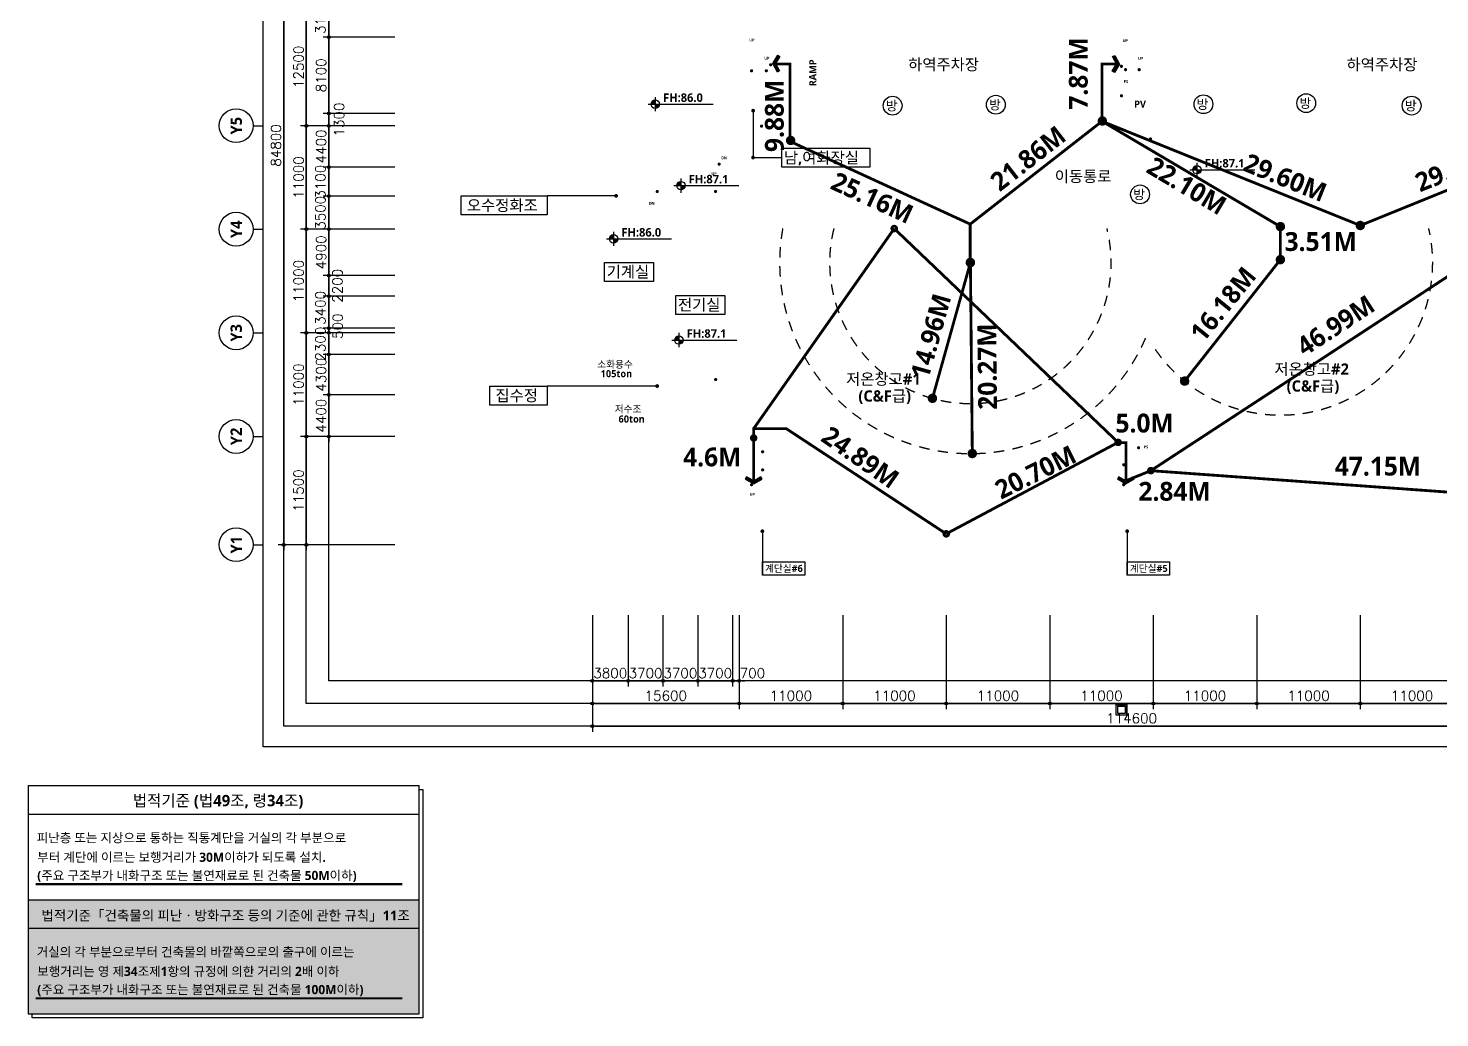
# Model space of a CAD drawing. Header units: millimetres. Extents: x 7833 to 190005487, y 7641 to 455456909.
# Drawn here: x 7833 to 157827, y 7672 to 112766 of the extents above; entities that cross this region are included whole.
import ezdxf
from ezdxf.enums import TextEntityAlignment as Align

# ---------------------------------------------------------------- set-up
doc = ezdxf.new("R2010")
doc.units = ezdxf.units.MM
doc.header["$LTSCALE"] = 200
doc.header["$MEASUREMENT"] = 0
doc.header["$PDSIZE"] = -10
doc.linetypes.add('HID', pattern=[2, 1.1, -0.9])
doc.layers.get('0').update_dxf_attribs({"linetype": 'CONTINUOUS'})
doc.layers.get('Defpoints').update_dxf_attribs({"color": 153, "linetype": 'CONTINUOUS'})
for name, color, linetype in [('A-ANNO-TEXT2', 3, 'CONTINUOUS'), ('DIM', 1, 'CONTINUOUS'), ('SOL-창고', 8, 'CONTINUOUS'), ('T1', 2, 'CONTINUOUS'), ('TEX', 3, 'CONTINUOUS'), ('X-SEC-종$0$A-ST-AXIS-BUB', 7, 'CONTINUOUS'), ('방수', 8, 'CONTINUOUS'), ('피난거리 계단 50', 130, 'HID'), ('피난거리 저면 100', 10, 'HID')]:
    doc.layers.add(name, color=color, linetype=linetype)
doc.layers.add('A-XXXX-SYMB', color=7, linetype='CONTINUOUS', lineweight=25)
doc.layers.add('Defpoint', color=161, linetype='CONTINUOUS', plot=False)
doc.styles.add('SH_대대리576', font='')
doc.styles.get("Standard").update_dxf_attribs({"font": 'SIMPLEX.shx'})
doc.styles.get('SH_대대리576').set_extended_font_data('NanumGothic', bold=True)
doc.dimstyles.new('SHP 600', dxfattribs={"dimscale": 300, "dimtxt": 3.5, "dimasz": 1, "dimexe": 2, "dimexo": 2, "dimgap": 1, "dimtad": 1, "dimdec": 0, "dimzin": 0, "dimdsep": 46, "dimtxsty": 'Standard', "dimblk": 'DIMDOT', "dimcen": 0.09, "dimclrt": 3, "dimadec": 0, "dimazin": 1, "dimtfac": 1, "dimtdec": 0, "dimtix": 1, "dimtmove": 2, "dimatfit": 0, "dimldrblk": 'DIMDOT', "dimfxl": 1, "dimtolj": 1, "dimtzin": 0, "dimarcsym": 0})

# ---------------------------------------------------------------- blocks, each defined once
blk = doc.blocks.new('DIMDOT')
at = {"color": 0}
blk.add_line((-2, 0), (2, 0), dxfattribs=at)
for radius in [0.5, 0.25]:
    blk.add_circle((0, 0), radius, dxfattribs=at)
blk = doc.blocks.new('*D1885')
at = {"color": 0, "lineweight": -2}
for p, q in [((46782, 142716), (34382, 142716)), ((34982, 142416), (34982, 58216)), ((46782, 57916), (34382, 57916))]:
    blk.add_line(p, q, dxfattribs=at)
at = {"layer": 'Defpoints', "color": 0}
for p in [(47382, 142716), (34982, 57916), (47382, 57916)]:
    blk.add_point(p, dxfattribs=at)
at = {"color": 0, "linetype": 'ByBlock', "lineweight": -2, "xscale": 300, "yscale": 300, "zscale": 300}
for p, rotation in [((34982, 142716), 90), ((34982, 57916), 270)]:
    blk.add_blockref('DIMDOT', p, dxfattribs=dict(at, rotation=rotation))
at = {"color": 3, "insert": (34156, 100316), "char_height": 1050, "attachment_point": 5, "rotation": 90}
blk.add_mtext('\\A1;84800', dxfattribs=at)
blk = doc.blocks.new('*D1886')
at = {"color": 0, "lineweight": -2}
for p, q in [((46782, 69416), (36782, 69416)), ((37382, 69116), (37382, 58216)), ((46782, 57916), (36782, 57916))]:
    blk.add_line(p, q, dxfattribs=at)
at = {"layer": 'Defpoints', "color": 0}
for p in [(47382, 69416), (37382, 57916), (47382, 57916)]:
    blk.add_point(p, dxfattribs=at)
at = {"color": 0, "linetype": 'ByBlock', "lineweight": -2, "xscale": 300, "yscale": 300, "zscale": 300}
for p, rotation in [((37382, 69416), 90), ((37382, 57916), 270)]:
    blk.add_blockref('DIMDOT', p, dxfattribs=dict(at, rotation=rotation))
at = {"color": 3, "insert": (36556, 63666), "char_height": 1050, "attachment_point": 5, "rotation": 90}
blk.add_mtext('\\A1;11500', dxfattribs=at)
blk = doc.blocks.new('*D1887')
at = {"color": 0, "lineweight": -2}
for p, q in [((46782, 80416), (36782, 80416)), ((37382, 80116), (37382, 69716)), ((46782, 69416), (36782, 69416))]:
    blk.add_line(p, q, dxfattribs=at)
at = {"layer": 'Defpoints', "color": 0}
for p in [(47382, 80416), (37382, 69416), (47382, 69416)]:
    blk.add_point(p, dxfattribs=at)
at = {"color": 0, "linetype": 'ByBlock', "lineweight": -2, "xscale": 300, "yscale": 300, "zscale": 300}
for p, rotation in [((37382, 80416), 90), ((37382, 69416), 270)]:
    blk.add_blockref('DIMDOT', p, dxfattribs=dict(at, rotation=rotation))
at = {"color": 3, "insert": (36556, 74916), "char_height": 1050, "attachment_point": 5, "rotation": 90}
blk.add_mtext('\\A1;11000', dxfattribs=at)
blk = doc.blocks.new('*D1888')
at = {"color": 0, "lineweight": -2}
for p, q in [((46782, 91416), (36782, 91416)), ((37382, 91116), (37382, 80716)), ((46782, 80416), (36782, 80416))]:
    blk.add_line(p, q, dxfattribs=at)
at = {"layer": 'Defpoints', "color": 0}
for p in [(47382, 91416), (37382, 80416), (47382, 80416)]:
    blk.add_point(p, dxfattribs=at)
at = {"color": 0, "linetype": 'ByBlock', "lineweight": -2, "xscale": 300, "yscale": 300, "zscale": 300}
for p, rotation in [((37382, 91416), 90), ((37382, 80416), 270)]:
    blk.add_blockref('DIMDOT', p, dxfattribs=dict(at, rotation=rotation))
at = {"color": 3, "insert": (36556, 85916), "char_height": 1050, "attachment_point": 5, "rotation": 90}
blk.add_mtext('\\A1;11000', dxfattribs=at)
blk = doc.blocks.new('*D1889')
at = {"color": 0, "lineweight": -2}
for p, q in [((46782, 102416), (36782, 102416)), ((37382, 102116), (37382, 91716)), ((46782, 91416), (36782, 91416))]:
    blk.add_line(p, q, dxfattribs=at)
at = {"layer": 'Defpoints', "color": 0}
for p in [(47382, 102416), (37382, 91416), (47382, 91416)]:
    blk.add_point(p, dxfattribs=at)
at = {"color": 0, "linetype": 'ByBlock', "lineweight": -2, "xscale": 300, "yscale": 300, "zscale": 300}
for p, rotation in [((37382, 102416), 90), ((37382, 91416), 270)]:
    blk.add_blockref('DIMDOT', p, dxfattribs=dict(at, rotation=rotation))
at = {"color": 3, "insert": (36556, 96916), "char_height": 1050, "attachment_point": 5, "rotation": 90}
blk.add_mtext('\\A1;11000', dxfattribs=at)
blk = doc.blocks.new('*D1890')
at = {"color": 0, "lineweight": -2}
for p, q in [((46782, 114916), (36782, 114916)), ((37382, 114616), (37382, 102716)), ((46782, 102416), (36782, 102416))]:
    blk.add_line(p, q, dxfattribs=at)
at = {"layer": 'Defpoints', "color": 0}
for p in [(47382, 114916), (37382, 102416), (47382, 102416)]:
    blk.add_point(p, dxfattribs=at)
at = {"color": 0, "linetype": 'ByBlock', "lineweight": -2, "xscale": 300, "yscale": 300, "zscale": 300}
for p, rotation in [((37382, 114916), 90), ((37382, 102416), 270)]:
    blk.add_blockref('DIMDOT', p, dxfattribs=dict(at, rotation=rotation))
at = {"color": 3, "insert": (36556, 108666), "char_height": 1050, "attachment_point": 5, "rotation": 90}
blk.add_mtext('\\A1;12500', dxfattribs=at)
blk = doc.blocks.new('*D1896')
at = {"color": 0, "lineweight": -2}
for p, q in [((46782, 114916), (39182, 114916)), ((39782, 114616), (39782, 112116)), ((46782, 111816), (39182, 111816))]:
    blk.add_line(p, q, dxfattribs=at)
at = {"layer": 'Defpoints', "color": 0}
for p in [(47382, 114916), (39782, 111816), (47382, 111816)]:
    blk.add_point(p, dxfattribs=at)
at = {"color": 0, "linetype": 'ByBlock', "lineweight": -2, "xscale": 300, "yscale": 300, "zscale": 300}
for p, rotation in [((39782, 114916), 90), ((39782, 111816), 270)]:
    blk.add_blockref('DIMDOT', p, dxfattribs=dict(at, rotation=rotation))
at = {"color": 3, "insert": (38881, 113966), "char_height": 1050, "attachment_point": 5, "rotation": 90}
blk.add_mtext('\\A1;3100', dxfattribs=at)
blk = doc.blocks.new('*D1897')
at = {"color": 0, "lineweight": -2}
for p, q in [((46782, 111816), (39182, 111816)), ((39782, 111516), (39782, 104016)), ((46782, 103716), (39182, 103716))]:
    blk.add_line(p, q, dxfattribs=at)
at = {"layer": 'Defpoints', "color": 0}
for p in [(47382, 111816), (39782, 103716), (47382, 103716)]:
    blk.add_point(p, dxfattribs=at)
at = {"color": 0, "linetype": 'ByBlock', "lineweight": -2, "xscale": 300, "yscale": 300, "zscale": 300}
for p, rotation in [((39782, 111816), 90), ((39782, 103716), 270)]:
    blk.add_blockref('DIMDOT', p, dxfattribs=dict(at, rotation=rotation))
at = {"color": 3, "insert": (38956, 107766), "char_height": 1050, "attachment_point": 5, "rotation": 90}
blk.add_mtext('\\A1;8100', dxfattribs=at)
blk = doc.blocks.new('*D1898')
at = {"color": 0, "lineweight": -2}
for p, q in [((46782, 103716), (39182, 103716)), ((46782, 102416), (39182, 102416)), ((39782, 103416), (39782, 102716))]:
    blk.add_line(p, q, dxfattribs=at)
at = {"layer": 'Defpoints', "color": 0}
for p in [(47382, 103716), (39782, 102416), (47382, 102416)]:
    blk.add_point(p, dxfattribs=at)
at = {"color": 0, "linetype": 'ByBlock', "lineweight": -2, "xscale": 300, "yscale": 300, "zscale": 300}
for p, rotation in [((39782, 103716), 90), ((39782, 102416), 270)]:
    blk.add_blockref('DIMDOT', p, dxfattribs=dict(at, rotation=rotation))
at = {"color": 3, "insert": (40867, 103066), "char_height": 1050, "attachment_point": 5, "rotation": 90}
blk.add_mtext('\\A1;1300', dxfattribs=at)
blk = doc.blocks.new('*D1899')
at = {"color": 0, "lineweight": -2}
for p, q in [((46782, 102416), (39182, 102416)), ((39782, 102116), (39782, 98316)), ((46782, 98016), (39182, 98016))]:
    blk.add_line(p, q, dxfattribs=at)
at = {"layer": 'Defpoints', "color": 0}
for p in [(47382, 102416), (39782, 98016), (47382, 98016)]:
    blk.add_point(p, dxfattribs=at)
at = {"color": 0, "linetype": 'ByBlock', "lineweight": -2, "xscale": 300, "yscale": 300, "zscale": 300}
for p, rotation in [((39782, 102416), 90), ((39782, 98016), 270)]:
    blk.add_blockref('DIMDOT', p, dxfattribs=dict(at, rotation=rotation))
at = {"color": 3, "insert": (38956, 100216), "char_height": 1050, "attachment_point": 5, "rotation": 90}
blk.add_mtext('\\A1;4400', dxfattribs=at)
blk = doc.blocks.new('*D1900')
at = {"color": 0, "lineweight": -2}
for p, q in [((46782, 98016), (39182, 98016)), ((39782, 97716), (39782, 95216)), ((46782, 94916), (39182, 94916))]:
    blk.add_line(p, q, dxfattribs=at)
at = {"layer": 'Defpoints', "color": 0}
for p in [(47382, 98016), (39782, 94916), (47382, 94916)]:
    blk.add_point(p, dxfattribs=at)
at = {"color": 0, "linetype": 'ByBlock', "lineweight": -2, "xscale": 300, "yscale": 300, "zscale": 300}
for p, rotation in [((39782, 98016), 90), ((39782, 94916), 270)]:
    blk.add_blockref('DIMDOT', p, dxfattribs=dict(at, rotation=rotation))
at = {"color": 3, "insert": (38881, 96466), "char_height": 1050, "attachment_point": 5, "rotation": 90}
blk.add_mtext('\\A1;3100', dxfattribs=at)
blk = doc.blocks.new('*D1901')
at = {"color": 0, "lineweight": -2}
for p, q in [((46782, 94916), (39182, 94916)), ((39782, 94616), (39782, 91716)), ((46782, 91416), (39182, 91416))]:
    blk.add_line(p, q, dxfattribs=at)
at = {"layer": 'Defpoints', "color": 0}
for p in [(47382, 94916), (39782, 91416), (47382, 91416)]:
    blk.add_point(p, dxfattribs=at)
at = {"color": 0, "linetype": 'ByBlock', "lineweight": -2, "xscale": 300, "yscale": 300, "zscale": 300}
for p, rotation in [((39782, 94916), 90), ((39782, 91416), 270)]:
    blk.add_blockref('DIMDOT', p, dxfattribs=dict(at, rotation=rotation))
at = {"color": 3, "insert": (38881, 93166), "char_height": 1050, "attachment_point": 5, "rotation": 90}
blk.add_mtext('\\A1;3500', dxfattribs=at)
blk = doc.blocks.new('*D1902')
at = {"color": 0, "lineweight": -2}
for p, q in [((46782, 91416), (39182, 91416)), ((39782, 91116), (39782, 86816)), ((46782, 86516), (39182, 86516))]:
    blk.add_line(p, q, dxfattribs=at)
at = {"layer": 'Defpoints', "color": 0}
for p in [(47382, 91416), (39782, 86516), (47382, 86516)]:
    blk.add_point(p, dxfattribs=at)
at = {"color": 0, "linetype": 'ByBlock', "lineweight": -2, "xscale": 300, "yscale": 300, "zscale": 300}
for p, rotation in [((39782, 91416), 90), ((39782, 86516), 270)]:
    blk.add_blockref('DIMDOT', p, dxfattribs=dict(at, rotation=rotation))
at = {"color": 3, "insert": (38956, 88966), "char_height": 1050, "attachment_point": 5, "rotation": 90}
blk.add_mtext('\\A1;4900', dxfattribs=at)
blk = doc.blocks.new('*D1903')
at = {"color": 0, "lineweight": -2}
for p, q in [((46782, 86516), (39182, 86516)), ((39782, 86216), (39782, 84616)), ((46782, 84316), (39182, 84316))]:
    blk.add_line(p, q, dxfattribs=at)
at = {"layer": 'Defpoints', "color": 0}
for p in [(47382, 86516), (39782, 84316), (47382, 84316)]:
    blk.add_point(p, dxfattribs=at)
at = {"color": 0, "linetype": 'ByBlock', "lineweight": -2, "xscale": 300, "yscale": 300, "zscale": 300}
for p, rotation in [((39782, 86516), 90), ((39782, 84316), 270)]:
    blk.add_blockref('DIMDOT', p, dxfattribs=dict(at, rotation=rotation))
at = {"color": 3, "insert": (40692, 85416), "char_height": 1050, "attachment_point": 5, "rotation": 90}
blk.add_mtext('\\A1;2200', dxfattribs=at)
blk = doc.blocks.new('*D1904')
at = {"color": 0, "lineweight": -2}
for p, q in [((46782, 84316), (39182, 84316)), ((39782, 84016), (39782, 81216)), ((46782, 80916), (39182, 80916))]:
    blk.add_line(p, q, dxfattribs=at)
at = {"layer": 'Defpoints', "color": 0}
for p in [(47382, 84316), (39782, 80916), (47382, 80916)]:
    blk.add_point(p, dxfattribs=at)
at = {"color": 0, "linetype": 'ByBlock', "lineweight": -2, "xscale": 300, "yscale": 300, "zscale": 300}
for p, rotation in [((39782, 84316), 90), ((39782, 80916), 270)]:
    blk.add_blockref('DIMDOT', p, dxfattribs=dict(at, rotation=rotation))
at = {"color": 3, "insert": (38881, 83066), "char_height": 1050, "attachment_point": 5, "rotation": 90}
blk.add_mtext('\\A1;3400', dxfattribs=at)
blk = doc.blocks.new('*D1905')
at = {"color": 0, "lineweight": -2}
for p, q in [((39782, 81216), (39782, 81516)), ((46782, 80916), (39182, 80916)), ((46782, 80416), (39182, 80416)), ((39782, 80916), (39782, 80416)), ((39782, 80116), (39782, 79816))]:
    blk.add_line(p, q, dxfattribs=at)
at = {"layer": 'Defpoints', "color": 0}
for p in [(39782, 80416), (47382, 80916), (47382, 80416)]:
    blk.add_point(p, dxfattribs=at)
at = {"color": 0, "linetype": 'ByBlock', "lineweight": -2, "xscale": 300, "yscale": 300, "zscale": 300}
for p, rotation in [((39782, 80916), 270), ((39782, 80416), 90)]:
    blk.add_blockref('DIMDOT', p, dxfattribs=dict(at, rotation=rotation))
at = {"color": 3, "insert": (40713, 81116), "char_height": 1050, "attachment_point": 5, "rotation": 90}
blk.add_mtext('\\A1;500', dxfattribs=at)
blk = doc.blocks.new('*D1906')
at = {"color": 0, "lineweight": -2}
for p, q in [((46782, 80416), (39182, 80416)), ((39782, 80116), (39782, 78416)), ((46782, 78116), (39182, 78116))]:
    blk.add_line(p, q, dxfattribs=at)
at = {"layer": 'Defpoints', "color": 0}
for p in [(47382, 80416), (39782, 78116), (47382, 78116)]:
    blk.add_point(p, dxfattribs=at)
at = {"color": 0, "linetype": 'ByBlock', "lineweight": -2, "xscale": 300, "yscale": 300, "zscale": 300}
for p, rotation in [((39782, 80416), 90), ((39782, 78116), 270)]:
    blk.add_blockref('DIMDOT', p, dxfattribs=dict(at, rotation=rotation))
at = {"color": 3, "insert": (38881, 79266), "char_height": 1050, "attachment_point": 5, "rotation": 90}
blk.add_mtext('\\A1;2300', dxfattribs=at)
blk = doc.blocks.new('*D1907')
at = {"color": 0, "lineweight": -2}
for p, q in [((46782, 78116), (39182, 78116)), ((39782, 77816), (39782, 74116)), ((46782, 73816), (39182, 73816))]:
    blk.add_line(p, q, dxfattribs=at)
at = {"layer": 'Defpoints', "color": 0}
for p in [(47382, 78116), (39782, 73816), (47382, 73816)]:
    blk.add_point(p, dxfattribs=at)
at = {"color": 0, "linetype": 'ByBlock', "lineweight": -2, "xscale": 300, "yscale": 300, "zscale": 300}
for p, rotation in [((39782, 78116), 90), ((39782, 73816), 270)]:
    blk.add_blockref('DIMDOT', p, dxfattribs=dict(at, rotation=rotation))
at = {"color": 3, "insert": (38956, 75966), "char_height": 1050, "attachment_point": 5, "rotation": 90}
blk.add_mtext('\\A1;4300', dxfattribs=at)
blk = doc.blocks.new('X-SEC-종$0$A-ST-AXIS-BUB-1')
at = {"layer": 'X-SEC-종$0$A-ST-AXIS-BUB'}
blk.add_line((0, 350), (0, 0), dxfattribs=at)
blk.add_circle((0, 950), 600, dxfattribs=at)
blk = doc.blocks.new('A$C2E1A0DD2')
at = {"layer": 'A-XXXX-SYMB'}
h = blk.add_hatch(color=256, dxfattribs=at)
h.paths.add_polyline_path([(750, 1200, 0.4142136), (300, 750), (750, 750)])
h.paths.add_polyline_path([(1200, 750), (750, 750), (750, 300, 0.4142136)])
for p, q in [((750, 1500), (750, 0)), ((0, 750), (1500, 750))]:
    blk.add_line(p, q, dxfattribs=at)
blk.add_circle((750, 750), 450, dxfattribs=at)
blk = doc.blocks.new('A$C19A65A13')
at = {"layer": 'A-XXXX-SYMB'}
blk.add_line((1500, 750), (6891, 750), dxfattribs=at)
blk.add_blockref('A$C2E1A0DD2', (0, 0), dxfattribs=at)
blk = doc.blocks.new('*D1929')
at = {"color": 0, "lineweight": -2}
for p, q in [((46782, 73816), (39182, 73816)), ((39782, 73516), (39782, 69716)), ((46782, 69416), (39182, 69416))]:
    blk.add_line(p, q, dxfattribs=at)
at = {"layer": 'Defpoints', "color": 0}
for p in [(47382, 73816), (39782, 69416), (47382, 69416)]:
    blk.add_point(p, dxfattribs=at)
at = {"color": 0, "linetype": 'ByBlock', "lineweight": -2, "xscale": 300, "yscale": 300, "zscale": 300}
for p, rotation in [((39782, 73816), 90), ((39782, 69416), 270)]:
    blk.add_blockref('DIMDOT', p, dxfattribs=dict(at, rotation=rotation))
at = {"color": 3, "insert": (38956, 71616), "char_height": 1050, "attachment_point": 5, "rotation": 90}
blk.add_mtext('\\A1;4400', dxfattribs=at)
blk = doc.blocks.new('*D1939')
at = {"color": 0, "lineweight": -2}
for p, q in [((67782, 50445), (67782, 40445)), ((83382, 50445), (83382, 40445)), ((68082, 41045), (83082, 41045))]:
    blk.add_line(p, q, dxfattribs=at)
at = {"layer": 'Defpoints', "color": 0}
for p in [(67782, 51045), (83382, 51045), (83382, 41045)]:
    blk.add_point(p, dxfattribs=at)
at = {"color": 0, "linetype": 'ByBlock', "lineweight": -2, "xscale": 300, "yscale": 300, "zscale": 300, "rotation": 180}
blk.add_blockref('DIMDOT', (67782, 41045), dxfattribs=at)
at = {"color": 0, "linetype": 'ByBlock', "lineweight": -2, "xscale": 300, "yscale": 300, "zscale": 300}
blk.add_blockref('DIMDOT', (83382, 41045), dxfattribs=at)
at = {"color": 3, "insert": (75582, 41871), "char_height": 1050, "attachment_point": 5}
blk.add_mtext('\\A1;15600', dxfattribs=at)
blk = doc.blocks.new('*D1940')
at = {"color": 0, "lineweight": -2}
for p, q in [((67782, 50445), (67782, 42845)), ((71582, 50445), (71582, 42845)), ((68082, 43445), (71282, 43445))]:
    blk.add_line(p, q, dxfattribs=at)
at = {"layer": 'Defpoints', "color": 0}
for p in [(67782, 51045), (71582, 51045), (71582, 43445)]:
    blk.add_point(p, dxfattribs=at)
at = {"color": 0, "linetype": 'ByBlock', "lineweight": -2, "xscale": 300, "yscale": 300, "zscale": 300, "rotation": 180}
blk.add_blockref('DIMDOT', (67782, 43445), dxfattribs=at)
at = {"color": 0, "linetype": 'ByBlock', "lineweight": -2, "xscale": 300, "yscale": 300, "zscale": 300}
blk.add_blockref('DIMDOT', (71582, 43445), dxfattribs=at)
at = {"color": 3, "insert": (69682, 44271), "char_height": 1050, "attachment_point": 5}
blk.add_mtext('\\A1;3800', dxfattribs=at)
blk = doc.blocks.new('*D1941')
at = {"color": 0, "lineweight": -2}
for p, q in [((71582, 50445), (71582, 42845)), ((75282, 50445), (75282, 42845)), ((71882, 43445), (74982, 43445))]:
    blk.add_line(p, q, dxfattribs=at)
at = {"layer": 'Defpoints', "color": 0}
for p in [(71582, 51045), (75282, 51045), (75282, 43445)]:
    blk.add_point(p, dxfattribs=at)
at = {"color": 0, "linetype": 'ByBlock', "lineweight": -2, "xscale": 300, "yscale": 300, "zscale": 300, "rotation": 180}
blk.add_blockref('DIMDOT', (71582, 43445), dxfattribs=at)
at = {"color": 0, "linetype": 'ByBlock', "lineweight": -2, "xscale": 300, "yscale": 300, "zscale": 300}
blk.add_blockref('DIMDOT', (75282, 43445), dxfattribs=at)
at = {"color": 3, "insert": (73432, 44271), "char_height": 1050, "attachment_point": 5}
blk.add_mtext('\\A1;3700', dxfattribs=at)
blk = doc.blocks.new('*D1942')
at = {"color": 0, "lineweight": -2}
for p, q in [((75282, 50445), (75282, 42845)), ((78982, 50445), (78982, 42845)), ((75582, 43445), (78682, 43445))]:
    blk.add_line(p, q, dxfattribs=at)
at = {"layer": 'Defpoints', "color": 0}
for p in [(75282, 51045), (78982, 51045), (78982, 43445)]:
    blk.add_point(p, dxfattribs=at)
at = {"color": 0, "linetype": 'ByBlock', "lineweight": -2, "xscale": 300, "yscale": 300, "zscale": 300, "rotation": 180}
blk.add_blockref('DIMDOT', (75282, 43445), dxfattribs=at)
at = {"color": 0, "linetype": 'ByBlock', "lineweight": -2, "xscale": 300, "yscale": 300, "zscale": 300}
blk.add_blockref('DIMDOT', (78982, 43445), dxfattribs=at)
at = {"color": 3, "insert": (77132, 44271), "char_height": 1050, "attachment_point": 5}
blk.add_mtext('\\A1;3700', dxfattribs=at)
blk = doc.blocks.new('*D1943')
at = {"color": 0, "lineweight": -2}
for p, q in [((78982, 50445), (78982, 42845)), ((82682, 50445), (82682, 42845)), ((79282, 43445), (82382, 43445))]:
    blk.add_line(p, q, dxfattribs=at)
at = {"layer": 'Defpoints', "color": 0}
for p in [(78982, 51045), (82682, 51045), (82682, 43445)]:
    blk.add_point(p, dxfattribs=at)
at = {"color": 0, "linetype": 'ByBlock', "lineweight": -2, "xscale": 300, "yscale": 300, "zscale": 300, "rotation": 180}
blk.add_blockref('DIMDOT', (78982, 43445), dxfattribs=at)
at = {"color": 0, "linetype": 'ByBlock', "lineweight": -2, "xscale": 300, "yscale": 300, "zscale": 300}
blk.add_blockref('DIMDOT', (82682, 43445), dxfattribs=at)
at = {"color": 3, "insert": (80832, 44271), "char_height": 1050, "attachment_point": 5}
blk.add_mtext('\\A1;3700', dxfattribs=at)
blk = doc.blocks.new('*D1944')
at = {"color": 0, "lineweight": -2}
for p, q in [((82682, 50445), (82682, 42845)), ((83382, 50445), (83382, 42845)), ((82382, 43445), (82082, 43445)), ((82682, 43445), (83382, 43445)), ((83682, 43445), (83982, 43445))]:
    blk.add_line(p, q, dxfattribs=at)
at = {"layer": 'Defpoints', "color": 0}
for p in [(82682, 51045), (83382, 51045), (83382, 43445)]:
    blk.add_point(p, dxfattribs=at)
at = {"color": 0, "linetype": 'ByBlock', "lineweight": -2, "xscale": 300, "yscale": 300, "zscale": 300}
blk.add_blockref('DIMDOT', (82682, 43445), dxfattribs=at)
at = {"color": 0, "linetype": 'ByBlock', "lineweight": -2, "xscale": 300, "yscale": 300, "zscale": 300, "rotation": 180}
blk.add_blockref('DIMDOT', (83382, 43445), dxfattribs=at)
at = {"color": 3, "insert": (84788, 44271), "char_height": 1050, "attachment_point": 5}
blk.add_mtext('\\A1;700', dxfattribs=at)
blk = doc.blocks.new('*D1945')
at = {"color": 0, "lineweight": -2}
for p, q in [((83382, 50445), (83382, 40445)), ((94382, 50445), (94382, 40445)), ((83682, 41045), (94082, 41045))]:
    blk.add_line(p, q, dxfattribs=at)
at = {"layer": 'Defpoints', "color": 0}
for p in [(83382, 51045), (94382, 51045), (94382, 41045)]:
    blk.add_point(p, dxfattribs=at)
at = {"color": 0, "linetype": 'ByBlock', "lineweight": -2, "xscale": 300, "yscale": 300, "zscale": 300, "rotation": 180}
blk.add_blockref('DIMDOT', (83382, 41045), dxfattribs=at)
at = {"color": 0, "linetype": 'ByBlock', "lineweight": -2, "xscale": 300, "yscale": 300, "zscale": 300}
blk.add_blockref('DIMDOT', (94382, 41045), dxfattribs=at)
at = {"color": 3, "insert": (88882, 41871), "char_height": 1050, "attachment_point": 5}
blk.add_mtext('\\A1;11000', dxfattribs=at)
blk = doc.blocks.new('*D1946')
at = {"color": 0, "lineweight": -2}
for p, q in [((94382, 50445), (94382, 40445)), ((105382, 50445), (105382, 40445)), ((94682, 41045), (105082, 41045))]:
    blk.add_line(p, q, dxfattribs=at)
at = {"layer": 'Defpoints', "color": 0}
for p in [(94382, 51045), (105382, 51045), (105382, 41045)]:
    blk.add_point(p, dxfattribs=at)
at = {"color": 0, "linetype": 'ByBlock', "lineweight": -2, "xscale": 300, "yscale": 300, "zscale": 300, "rotation": 180}
blk.add_blockref('DIMDOT', (94382, 41045), dxfattribs=at)
at = {"color": 0, "linetype": 'ByBlock', "lineweight": -2, "xscale": 300, "yscale": 300, "zscale": 300}
blk.add_blockref('DIMDOT', (105382, 41045), dxfattribs=at)
at = {"color": 3, "insert": (99882, 41871), "char_height": 1050, "attachment_point": 5}
blk.add_mtext('\\A1;11000', dxfattribs=at)
blk = doc.blocks.new('*D1947')
at = {"color": 0, "lineweight": -2}
for p, q in [((105382, 50445), (105382, 40445)), ((116382, 50445), (116382, 40445)), ((105682, 41045), (116082, 41045))]:
    blk.add_line(p, q, dxfattribs=at)
at = {"layer": 'Defpoints', "color": 0}
for p in [(105382, 51045), (116382, 51045), (116382, 41045)]:
    blk.add_point(p, dxfattribs=at)
at = {"color": 0, "linetype": 'ByBlock', "lineweight": -2, "xscale": 300, "yscale": 300, "zscale": 300, "rotation": 180}
blk.add_blockref('DIMDOT', (105382, 41045), dxfattribs=at)
at = {"color": 0, "linetype": 'ByBlock', "lineweight": -2, "xscale": 300, "yscale": 300, "zscale": 300}
blk.add_blockref('DIMDOT', (116382, 41045), dxfattribs=at)
at = {"color": 3, "insert": (110882, 41871), "char_height": 1050, "attachment_point": 5}
blk.add_mtext('\\A1;11000', dxfattribs=at)
blk = doc.blocks.new('*D1948')
at = {"color": 0, "lineweight": -2}
for p, q in [((116382, 50445), (116382, 40445)), ((127382, 50445), (127382, 40445)), ((116682, 41045), (127082, 41045))]:
    blk.add_line(p, q, dxfattribs=at)
at = {"layer": 'Defpoints', "color": 0}
for p in [(116382, 51045), (127382, 51045), (127382, 41045)]:
    blk.add_point(p, dxfattribs=at)
at = {"color": 0, "linetype": 'ByBlock', "lineweight": -2, "xscale": 300, "yscale": 300, "zscale": 300, "rotation": 180}
blk.add_blockref('DIMDOT', (116382, 41045), dxfattribs=at)
at = {"color": 0, "linetype": 'ByBlock', "lineweight": -2, "xscale": 300, "yscale": 300, "zscale": 300}
blk.add_blockref('DIMDOT', (127382, 41045), dxfattribs=at)
at = {"color": 3, "insert": (121882, 41871), "char_height": 1050, "attachment_point": 5}
blk.add_mtext('\\A1;11000', dxfattribs=at)
blk = doc.blocks.new('*D1949')
at = {"color": 0, "lineweight": -2}
for p, q in [((127382, 50445), (127382, 40445)), ((138382, 50445), (138382, 40445)), ((127682, 41045), (138082, 41045))]:
    blk.add_line(p, q, dxfattribs=at)
at = {"layer": 'Defpoints', "color": 0}
for p in [(127382, 51045), (138382, 51045), (138382, 41045)]:
    blk.add_point(p, dxfattribs=at)
at = {"color": 0, "linetype": 'ByBlock', "lineweight": -2, "xscale": 300, "yscale": 300, "zscale": 300, "rotation": 180}
blk.add_blockref('DIMDOT', (127382, 41045), dxfattribs=at)
at = {"color": 0, "linetype": 'ByBlock', "lineweight": -2, "xscale": 300, "yscale": 300, "zscale": 300}
blk.add_blockref('DIMDOT', (138382, 41045), dxfattribs=at)
at = {"color": 3, "insert": (132882, 41871), "char_height": 1050, "attachment_point": 5}
blk.add_mtext('\\A1;11000', dxfattribs=at)
blk = doc.blocks.new('*D1950')
at = {"color": 0, "lineweight": -2}
for p, q in [((138382, 50445), (138382, 40445)), ((149382, 50445), (149382, 40445)), ((138682, 41045), (149082, 41045))]:
    blk.add_line(p, q, dxfattribs=at)
at = {"layer": 'Defpoints', "color": 0}
for p in [(138382, 51045), (149382, 51045), (149382, 41045)]:
    blk.add_point(p, dxfattribs=at)
at = {"color": 0, "linetype": 'ByBlock', "lineweight": -2, "xscale": 300, "yscale": 300, "zscale": 300, "rotation": 180}
blk.add_blockref('DIMDOT', (138382, 41045), dxfattribs=at)
at = {"color": 0, "linetype": 'ByBlock', "lineweight": -2, "xscale": 300, "yscale": 300, "zscale": 300}
blk.add_blockref('DIMDOT', (149382, 41045), dxfattribs=at)
at = {"color": 3, "insert": (143882, 41871), "char_height": 1050, "attachment_point": 5}
blk.add_mtext('\\A1;11000', dxfattribs=at)
blk = doc.blocks.new('*D1951')
at = {"color": 0, "lineweight": -2}
for p, q in [((149382, 50445), (149382, 40445)), ((160382, 50445), (160382, 40445)), ((149682, 41045), (160082, 41045))]:
    blk.add_line(p, q, dxfattribs=at)
at = {"layer": 'Defpoints', "color": 0}
for p in [(149382, 51045), (160382, 51045), (160382, 41045)]:
    blk.add_point(p, dxfattribs=at)
at = {"color": 0, "linetype": 'ByBlock', "lineweight": -2, "xscale": 300, "yscale": 300, "zscale": 300, "rotation": 180}
blk.add_blockref('DIMDOT', (149382, 41045), dxfattribs=at)
at = {"color": 0, "linetype": 'ByBlock', "lineweight": -2, "xscale": 300, "yscale": 300, "zscale": 300}
blk.add_blockref('DIMDOT', (160382, 41045), dxfattribs=at)
at = {"color": 3, "insert": (154882, 41871), "char_height": 1050, "attachment_point": 5}
blk.add_mtext('\\A1;11000', dxfattribs=at)
blk = doc.blocks.new('*D1956')
at = {"color": 0, "lineweight": -2}
for p, q in [((67782, 50445), (67782, 38045)), ((182382, 50445), (182382, 38045)), ((68082, 38645), (182082, 38645))]:
    blk.add_line(p, q, dxfattribs=at)
at = {"layer": 'Defpoints', "color": 0}
for p in [(67782, 51045), (182382, 51045), (182382, 38645)]:
    blk.add_point(p, dxfattribs=at)
at = {"color": 0, "linetype": 'ByBlock', "lineweight": -2, "xscale": 300, "yscale": 300, "zscale": 300, "rotation": 180}
blk.add_blockref('DIMDOT', (67782, 38645), dxfattribs=at)
at = {"color": 0, "linetype": 'ByBlock', "lineweight": -2, "xscale": 300, "yscale": 300, "zscale": 300}
blk.add_blockref('DIMDOT', (182382, 38645), dxfattribs=at)
at = {"color": 3, "insert": (125082, 39471), "char_height": 1050, "attachment_point": 5}
blk.add_mtext('\\A1;114600', dxfattribs=at)
blk = doc.blocks.new('법적기준')
blk.add_wipeout([(1111323002, 333442679), (1111322977, 333402275), (1111323661, 333402275), (1111323661, 333401590), (1111392891, 333401590), (1111392891, 333441994), (1111392206, 333441994), (1111392206, 333442679)]).dxf.layer = '방수'
at = {"layer": 'SOL-창고'}
h = blk.add_hatch(color=254, dxfattribs=at)
h.paths.add_polyline_path([(1111392206, 333417426), (1111392206, 333422477), (1111323002, 333422477), (1111323002, 333417426)])
h.paths.add_polyline_path([(1111323002, 333417426), (1111323002, 333402275), (1111392206, 333402275), (1111392206, 333417426)])
at = {"color": 7}
for p, q in [((1111323002, 333402275), (1111323002, 333442679)), ((1111323002, 333442679), (1111392206, 333442679)), ((1111392206, 333402275), (1111392206, 333442679)), ((1111323002, 333437628), (1111392206, 333437628)), ((1111323002, 333422477), (1111392206, 333422477)), ((1111323002, 333417426), (1111392206, 333417426))]:
    blk.add_line(p, q, dxfattribs=at)
blk.add_line((1111322977, 333402275), (1111392206, 333402275))
blk.add_lwpolyline([(1111392206, 333441994), (1111392891, 333441994), (1111392891, 333401590), (1111323661, 333401590), (1111323661, 333402275)], dxfattribs=at)
at = {"layer": 'TEX', "color": 5}
for p, q in [((1111324342, 333425348), (1111389201, 333425348)), ((1111324342, 333425186), (1111389201, 333425186)), ((1111324342, 333405146), (1111389201, 333405146)), ((1111324342, 333404984), (1111389201, 333404984))]:
    blk.add_line(p, q, dxfattribs=at)
at = {"layer": 'T1', "color": 3, "style": 'SH_대대리576'}
for s, height, p in [('법적기준 (법49조, 령34조)', 2020.2, (1111341492, 333439023)), ('피난층 또는 지상으로 통하는 직통계단을 거실의 각 부분으로', 1623.93, (1111324483, 333432638)), ('부터 계단에 이르는 보행거리가 30M이하가 되도록 설치.', 1623.93, (1111324574, 333429194)), ('(주요 구조부가 내화구조 또는 불연재료로 된 건축물 50M이하)', 1623.93, (1111324574, 333425968)), ('법적기준「건축물의 피난ㆍ방화구조 등의 기준에 관한 규칙」11조', 1750, (1111325315, 333418821)), ('거실의 각 부분으로부터 건축물의 바깥쪽으로의 출구에 이르는', 1623.93, (1111324483, 333412437)), ('보행거리는 영 제34조제1항의 규정에 의한 거리의 2배 이하', 1623.93, (1111324574, 333408992)), ('(주요 구조부가 내화구조 또는 불연재료로 된 건축물 100M이하)', 1623.93, (1111324574, 333405766))]:
    blk.add_text(s, height=height, dxfattribs=at).set_placement(p)
blk = doc.blocks.new('A$C042448C2')
at = {"layer": '피난거리 계단 50', "linetype": 'HID', "ltscale": 5}
h = blk.add_hatch(color=256, dxfattribs=at)
h.dxf.hatch_style = 1
h.paths.add_polyline_path([(902, 0), (1804, 515), (1676, 739), (902, 296), (128, 739), (0, 515)])
at = {"layer": '피난거리 계단 50', "linetype": 'HID', "ltscale": 5, "elevation": 206000}
blk.add_lwpolyline([(902, 0), (1804, 515), (1676, 739), (902, 296), (128, 739), (0, 515), (902, 0)], dxfattribs=at)
blk = doc.blocks.new('A$C0C0E3120')
at = {"layer": '피난거리 저면 100', "linetype": 'HID', "ltscale": 1000}
h = blk.add_hatch(color=256, dxfattribs=at)
h.dxf.hatch_style = 1
h.paths.add_polyline_path([(1503, 1231), (0, 372), (213, 0), (1503, 738), (2794, 0), (3007, 372)])
blk.add_lwpolyline([(1503, 1231), (0, 372), (213, 0), (1503, 738), (2794, 0), (3007, 372), (1503, 1231)], dxfattribs=at)

msp = doc.modelspace()

# ---------------------------------------------------------------- linework, layer by layer
at = {"color": 12, "const_width": 168.8, "elevation": 103000}
for points in [[(84610.9, 108249.8, 1), (84779.7, 108249.8, 1)], [(86178.6, 108249.8, 1), (86347.3, 108249.8, 1)], [(86644.6, 108889, 1), (86813.3, 108889, 1)], [(123914.8, 108723, 1), (124083.6, 108723, 1)], [(124355.1, 108369.6, 1), (124523.9, 108369.6, 1)], [(125799.7, 108369.6, 1), (125968.5, 108369.6, 1)], [(123914.8, 105593.4, 1), (124083.6, 105593.4, 1)], [(127006.4, 101007.7, 1), (127175.2, 101007.7, 1)], [(81172.8, 98331.9, 1), (81341.6, 98331.9, 1)], [(74592.6, 95426.3, 1), (74761.4, 95426.3, 1)], [(80775.2, 95426.3, 1), (80943.9, 95426.3, 1)], [(80798.1, 75455.5, 1), (80966.8, 75455.5, 1)], [(85788, 67784.3, 1), (85956.7, 67784.3, 1)], [(125735.9, 68213, 1), (125904.7, 68213, 1)], [(85788, 65859.9, 1), (85956.7, 65859.9, 1)], [(124159.5, 66400, 1), (124328.2, 66400, 1)], [(84610.9, 64288.1, 1), (84779.7, 64288.1, 1)], [(124159.5, 64288.1, 1), (124328.2, 64288.1, 1)]]:
    msp.add_lwpolyline(points, format="xyb", close=True, dxfattribs=at)
at = {"const_width": 200, "elevation": 103000}
for points in [[(84757.8, 104009.9, 1), (84957.8, 104009.9, 1)], [(84757.8, 99035.3, 1), (84957.8, 99035.3, 1)], [(70206.8, 94966.3, 1), (70406.8, 94966.3, 1)], [(74562.8, 74765.1, 1), (74762.8, 74765.1, 1)], [(85742.8, 59345.3, 1), (85942.8, 59345.3, 1)], [(124512.8, 59345.3, 1), (124712.8, 59345.3, 1)]]:
    msp.add_lwpolyline(points, format="xyb", close=True, dxfattribs=at)
at = {"elevation": 103000}
for points in [[(84857.8, 104009.9), (84857.8, 99035.3), (87905.7, 99035.3)], [(70306.8, 94966.3), (62987, 94966.3)], [(74662.8, 74765.1), (62987, 74765.1)], [(85842.8, 59345.3), (85842.8, 54670.3)], [(124612.8, 59345.3), (124612.8, 54670.3)]]:
    msp.add_lwpolyline(points, dxfattribs=at)
at = {"color": 12, "const_width": 168.8}
msp.add_lwpolyline([(85675.3, 102371.7, 1), (85844, 102371.7, 1)], format="xyb", close=True, dxfattribs=at)
at = {"elevation": 103000}
for points in [[(87905.7, 100022), (97254.2, 100022), (97254.2, 98003.8), (87905.7, 98003.8)], [(53840.4, 94966.3), (62987, 94966.3), (62987, 92948.2), (53840.4, 92948.2)], [(69073.5, 87904), (74282.1, 87904), (74282.1, 85885.8), (69073.5, 85885.8)], [(76648.3, 84394.1), (81856.9, 84394.1), (81856.9, 82376), (76648.3, 82376)], [(56878.9, 74765.1), (62987, 74765.1), (62987, 72746.9), (56878.9, 72746.9)], [(85842.8, 56100.3), (90352.8, 56100.3), (90352.8, 54670.3), (85842.8, 54670.3)], [(124612.8, 56100.3), (129122.8, 56100.3), (129122.8, 54670.3), (124612.8, 54670.3)], [(123440, 40931.4), (124560, 40931.4), (124560, 39811.4), (123440, 39811.4)], [(123450, 40921.4), (124550, 40921.4), (124550, 39821.4), (123450, 39821.4)], [(123600, 40771.4), (124400, 40771.4), (124400, 39971.4), (123600, 39971.4)]]:
    msp.add_lwpolyline(points, close=True, dxfattribs=at)
for centre in [(99683.3, 104543.6, 103000), (110654.2, 104644.3, 103000), (132713.4, 104695.8, 103000), (143636.2, 104810.6, 103000), (154838.3, 104547.8, 103000), (125975.1, 95119, 103000)]:
    msp.add_circle(centre, 1000)
at = {"layer": 'Defpoint', "elevation": 103000}
for points in [[(203981.8, 36444.9), (32781.8, 36444.9), (32781.8, 165016.3), (203981.8, 165016.3)], [(201781.8, 38644.9), (34981.8, 38644.9), (34981.8, 162816.3), (201781.8, 162816.3)], [(199381.8, 41044.9), (37381.8, 41044.9), (37381.8, 160416.3), (199381.8, 160416.3)], [(196981.8, 43444.9), (39781.8, 43444.9), (39781.8, 158016.3), (196981.8, 158016.3)]]:
    msp.add_lwpolyline(points, close=True, dxfattribs=at)
at = {"layer": 'DIM', "const_width": 500, "elevation": 103000}
for points in [[(121721.8, 102916.3, 1), (122221.8, 102916.3, 1)], [(88593.4, 100849.5, 1), (89093.4, 100849.5, 1)], [(140641.9, 91697.3, 1), (141141.9, 91697.3, 1)], [(140641.9, 88191.3, 1), (141141.9, 88191.3, 1)], [(107699.3, 87866.3, 1), (108199.3, 87866.3, 1)], [(107702.7, 87896.3, 1), (108202.7, 87896.3, 1)], [(130463.4, 75288.9, 1), (130963.4, 75288.9, 1)], [(103667.7, 73459.8, 1), (104167.7, 73459.8, 1)], [(107903.6, 67597.4, 1), (108403.6, 67597.4, 1)]]:
    msp.add_lwpolyline(points, format="xyb", close=True, dxfattribs=at)
at = {"layer": 'DIM', "const_width": 500}
msp.add_lwpolyline([(149131.8, 91816.3, 1), (149631.8, 91816.3, 1)], format="xyb", close=True, dxfattribs=at)
at = {"layer": '피난거리 계단 50', "linetype": 'HID', "ltscale": 5, "const_width": 300}
for points, elevation in [([(84920.8, 69156.3), (84920.8, 70244.6), (99856.8, 91491.3)], 103000), ([(123644.2, 68781.3), (99856.8, 91491.3)], 103000), ([(127121.8, 65776.3), (166456.8, 91491.3)], 0), ([(84920.8, 69156.3), (84920.8, 70244.6), (88374.2, 70244.6), (105381.8, 59066.3)], 103000), ([(84921.8, 69156.3), (84921.8, 64566.3)], 103000), ([(105381.8, 59066.3), (123644.2, 68781.3)], 103000), ([(123605.8, 68751.3), (124479.9, 68751.3), (124481.8, 64666.3)], 103000), ([(127121.8, 65776.3), (174149.9, 62387.1)], 0)]:
    msp.add_lwpolyline(points, dxfattribs=dict(at, elevation=elevation))
for points, elevation in [([(99606.8, 91491.3, 1), (100106.8, 91491.3, 1)], 103000), ([(84670.8, 69244.6, 1), (85170.8, 69244.6, 1)], 103000), ([(123394.2, 68781.3, 1), (123894.2, 68781.3, 1)], 103000), ([(126871.8, 65776.3, 1), (127371.8, 65776.3, 1)], 0), ([(105131.8, 59066.3, 1), (105631.8, 59066.3, 1)], 206000)]:
    msp.add_lwpolyline(points, format="xyb", close=True, dxfattribs=dict(at, elevation=elevation))
msp.add_lwpolyline([(124506.8, 64716.3), (127121.8, 65776.3)], dxfattribs=at)
at = {"layer": '피난거리 저면 100', "linetype": 'HID', "ltscale": 5, "const_width": 300}
for points, elevation in [([(87131.8, 108976.3), (88784.4, 108976.3), (88784.4, 100751.3)], 103000), ([(123631.8, 108976.3), (121934.6, 108976.3), (121934.6, 102886.3)], 103000), ([(121933.5, 102886.3), (107931.8, 91961.5), (107914.3, 87866.3)], 103000), ([(121933.5, 102886.3), (149381.8, 91816.3)], 103000), ([(140891.9, 91697.3), (121934.6, 102886.3)], 103000), ([(176675.7, 102886.3), (149381.8, 91816.3)], 0), ([(88784.4, 100751.3), (107931.8, 91961.5), (107949.3, 87866.3)], 103000), ([(140891.9, 91697.3), (140891.9, 88191.3)], 103000), ([(103917.7, 73459.8), (107949.3, 87866.3)], 103000), ([(107914.3, 87866.3), (107954.6, 87646.4)], 103000), ([(108153.6, 67597.4), (107952.7, 87896.3)], 103000), ([(140891.9, 88191.3), (130713.4, 75288.9)], 103000)]:
    msp.add_lwpolyline(points, dxfattribs=dict(at, elevation=elevation))
at = {"layer": '피난거리 저면 100', "linetype": 'HID', "ltscale": 5}
for centre, radius, start, end in [((107949.3, 87866.3, 103000), 20270, 169.698049, 337.913214), ((107949.3, 87866.3, 103000), 14960, 165.976914, 14.023086), ((140891.9, 87866.3, 103000), 16180, 214.729461, 12.946552)]:
    msp.add_arc(centre, radius, start, end, dxfattribs=at)

# ---------------------------------------------------------------- block references
for name, p in [('A$C19A65A13', (73717.1, 103956.2, 103000)), ('A$C19A65A13', (131276.4, 96989.4, 103000)), ('A$C19A65A13', (76439.4, 95299.2, 103000)), ('A$C19A65A13', (69286.9, 89649.4, 103000)), ('A$C19A65A13', (76227.3, 78901.7, 103000)), ('A$C042448C2', (84019.8, 64370.1)), ('A$C042448C2', (123579.8, 64388.7))]:
    msp.add_blockref(name, p)
at = {"layer": 'X-SEC-종$0$A-ST-AXIS-BUB', "xscale": 3, "yscale": 3, "zscale": 3, "rotation": 90}
for p in [(32781.8, 102416.3, 103000), (32781.8, 91416.3, 103000), (32781.8, 80416.3, 103000), (32781.8, 69416.3, 103000), (32781.8, 57916.3, 103000)]:
    msp.add_blockref('X-SEC-종$0$A-ST-AXIS-BUB-1', p, dxfattribs=at)
at = {"layer": '방수', "xscale": 0.6, "yscale": 0.6, "zscale": 0.6}
msp.add_blockref('법적기준', (-666785953.1, -200033282.6, 103000), dxfattribs=at)
at = {"layer": '피난거리 저면 100', "xscale": -0.5999999999999996, "yscale": 0.6, "zscale": 0.6}
for p, rotation in [((87711.4, 109905.3), 88.99590997157284), ((123027.3, 108077.4), 268.9959099715729)]:
    msp.add_blockref('A$C0C0E3120', p, dxfattribs=dict(at, rotation=rotation))

# ---------------------------------------------------------------- texts
at = {"color": 1, "style": 'SH_대대리576'}
for s, p in [('FH:86.0', (75298.5, 105397.1, 103000)), ('FH:87.1', (132857.8, 98430.3, 103000)), ('FH:87.1', (78020.8, 96740.2, 103000)), ('FH:86.0', (70868.2, 91090.3, 103000)), ('FH:87.1', (77808.7, 80342.6, 103000))]:
    msp.add_text(s, height=900, dxfattribs=at).set_placement(p, align=Align.MIDDLE_LEFT)
at = {"layer": 'A-ANNO-TEXT2', "style": 'SH_대대리576'}
for s, height, p in [('UP', 300, (84451.4, 111367.2, 103000)), ('UP', 300, (124129.1, 111291.7, 103000)), ('UP', 300, (86040.6, 109430.1, 103000)), ('하역주차장', 1200, (101336.6, 108309.9, 103000)), ('UP', 300, (125765.5, 109413.8, 103000)), ('하역주차장', 1200, (147922.6, 108309.9, 103000)), ('PS', 300, (124238.5, 106962.2, 103000)), ('방', 1000, (98963.7, 104035.1, 103000)), ('방', 1000, (109934.6, 104135.8, 103000)), ('PV', 750, (125354.4, 104336.2, 103000)), ('방', 1000, (131993.7, 104187.3, 103000)), ('방', 1000, (142916.5, 104302, 103000)), ('방', 1000, (154118.6, 104039.2, 103000)), ('DN', 300, (81476, 98851.2, 103000)), ('남,여화장실', 1200, (88129.8, 98416.1, 103000)), ('이동통로', 1200, (116913.6, 96440.6, 103000)), ('UP', 300, (80430, 97164.6, 103000)), ('오수정화조', 1200, (54444.9, 93360.5, 103000)), ('방', 1000, (125255.5, 94610.4, 103000)), ('DN', 300, (73765.3, 94021, 103000)), ('기계실', 1200, (69297.6, 86298.1, 103000)), ('전기실', 1200, (76872.5, 82788.3, 103000)), ('소화용수', 750, (68307.9, 76694, 103000)), ('저온창고#2', 1200, (140250, 75966.1, 103000)), ('105ton', 750, (68661.2, 75705.1, 103000)), ('저온창고#1', 1200, (94745.8, 74906.9, 103000)), ('(C&F급)', 1200, (141553, 74171.3, 103000)), ('집수정', 1200, (57483.4, 73159.3, 103000)), ('(C&F급)', 1200, (96048.7, 73112.1, 103000)), ('저수조', 750, (70160.7, 71942.7, 103000)), ('60ton', 750, (70558.8, 70888, 103000)), ('PS', 300, (126363.5, 68149.7, 103000)), ('UP', 300, (84503.3, 63114, 103000)), ('계단실#6', 750, (86131.6, 55020.1, 103000)), ('계단실#5', 750, (124901.6, 55020.1, 103000))]:
    msp.add_text(s, height=height, dxfattribs=at).set_placement(p)
msp.add_text('RAMP', height=750, rotation=90, dxfattribs=at).set_placement((91570.2, 106603, 103000))
at = {"layer": 'X-SEC-종$0$A-ST-AXIS-BUB', "style": 'SH_대대리576'}
for s, p in [('Y5', (29931.8, 102416.3, 103000)), ('Y4', (29931.8, 91416.3, 103000)), ('Y3', (29931.8, 80416.3, 103000)), ('Y2', (29931.8, 69416.3, 103000)), ('Y1', (29931.8, 57916.3, 103000))]:
    msp.add_text(s, height=1200, rotation=90, dxfattribs=at).set_placement(p, align=Align.MIDDLE_CENTER)
at = {"layer": '피난거리 계단 50', "linetype": 'HID', "ltscale": 5, "style": 'SH_대대리576'}
for s, rotation, p in [('7.87M', 90, (120410.4, 104114.8, 103000)), ('9.88M', 90, (88115.5, 99622.3, 206000)), ('21.86M', 37.963185, (111068.5, 95341.7, 206000)), ('29.46M', 22.076776, (155732.3, 95336.2, 103000)), ('22.10M', 329.113209, (126502.5, 97538.4, 103000)), ('29.60M', 338.035641, (136784.2, 97698.3, 103000)), ('25.16M', 335.342097, (92943.9, 95770.6, 309000)), ('16.18M', 50.854576, (132677.4, 79283.4, 103000)), ('14.96M', 74.365789, (103469.8, 75392, 103000)), ('46.99M', 33.174391, (143463.1, 77865.5, 103000)), ('20.27M', 90.567088, (110774.8, 72252.9, 103000)), ('24.89M', 325.066259, (91941.9, 69011.4, 103000)), ('20.70M', 26.547847, (111209, 62686.2, 103000))]:
    msp.add_text(s, height=2000, rotation=rotation, dxfattribs=at).set_placement(p)
for s, p in [('3.51M', (141337.6, 89112.5)), ('5.0M', (123365.5, 69833.6, 103000)), ('4.6M', (77420.3, 66235.5, 103000)), ('47.15M', (146671.8, 65255.6, 103000)), ('2.84M', (125799.8, 62585.6, 103000))]:
    msp.add_text(s, height=2000, dxfattribs=at).set_placement(p)

# ---------------------------------------------------------------- dimensions: what is measured, and where the dimension line sits
for base, p1, p2, angle, picture, middle in [((34981.8, 57916.3, 103000), (47381.8, 142716.3, 103000), (47381.8, 57916.3, 103000), 90, '*D1885', (34156.1, 100316.3, 103000)), ((37381.8, 102416.3, 103000), (47381.8, 114916.3, 103000), (47381.8, 102416.3, 103000), 90, '*D1890', (36556.1, 108666.3, 103000)), ((39781.8, 103716.3, 103000), (47381.8, 111816.3, 103000), (47381.8, 103716.3, 103000), 90, '*D1897', (38956.1, 107766.3, 103000)), ((37381.8, 91416.3, 103000), (47381.8, 102416.3, 103000), (47381.8, 91416.3, 103000), 90, '*D1889', (36556.1, 96916.3, 103000)), ((39781.8, 98016.3, 103000), (47381.8, 102416.3, 103000), (47381.8, 98016.3, 103000), 90, '*D1899', (38956.1, 100216.3, 103000)), ((37381.8, 80416.3, 103000), (47381.8, 91416.3, 103000), (47381.8, 80416.3, 103000), 90, '*D1888', (36556.1, 85916.3, 103000)), ((39781.8, 86516.3, 103000), (47381.8, 91416.3, 103000), (47381.8, 86516.3, 103000), 90, '*D1902', (38956.1, 88966.3, 103000)), ((37381.8, 69416.3, 103000), (47381.8, 80416.3, 103000), (47381.8, 69416.3, 103000), 90, '*D1887', (36556.1, 74916.3, 103000)), ((39781.8, 73816.3, 103000), (47381.8, 78116.3, 103000), (47381.8, 73816.3, 103000), 90, '*D1907', (38956.1, 75966.3, 103000)), ((39781.8, 69416.3, 103000), (47381.8, 73816.3, 103000), (47381.8, 69416.3, 103000), 90, '*D1929', (38956.1, 71616.3, 103000)), ((37381.8, 57916.3, 103000), (47381.8, 69416.3, 103000), (47381.8, 57916.3, 103000), 90, '*D1886', (36556.1, 63666.3, 103000)), ((83381.8, 41044.9, 103000), (67781.8, 51044.9, 103000), (83381.8, 51044.9, 103000), 180, '*D1939', (75581.8, 41870.6, 103000)), ((71581.8, 43444.9, 103000), (67781.8, 51044.9, 103000), (71581.8, 51044.9, 103000), 180, '*D1940', (69681.8, 44270.6, 103000)), ((182381.8, 38644.9, 103000), (67781.8, 51044.9, 103000), (182381.8, 51044.9, 103000), 180, '*D1956', (125081.8, 39470.6, 103000)), ((75281.8, 43444.9, 103000), (71581.8, 51044.9, 103000), (75281.8, 51044.9, 103000), 180, '*D1941', (73431.8, 44270.6, 103000)), ((78981.8, 43444.9, 103000), (75281.8, 51044.9, 103000), (78981.8, 51044.9, 103000), 180, '*D1942', (77131.8, 44270.6, 103000)), ((82681.8, 43444.9, 103000), (78981.8, 51044.9, 103000), (82681.8, 51044.9, 103000), 180, '*D1943', (80831.8, 44270.6, 103000)), ((94381.8, 41044.9, 103000), (83381.8, 51044.9, 103000), (94381.8, 51044.9, 103000), 180, '*D1945', (88881.8, 41870.6, 103000)), ((105381.8, 41044.9, 103000), (94381.8, 51044.9, 103000), (105381.8, 51044.9, 103000), 180, '*D1946', (99881.8, 41870.6, 103000)), ((116381.8, 41044.9, 103000), (105381.8, 51044.9, 103000), (116381.8, 51044.9, 103000), 180, '*D1947', (110881.8, 41870.6, 103000)), ((127381.8, 41044.9, 103000), (116381.8, 51044.9, 103000), (127381.8, 51044.9, 103000), 180, '*D1948', (121881.8, 41870.6, 103000)), ((138381.8, 41044.9, 103000), (127381.8, 51044.9, 103000), (138381.8, 51044.9, 103000), 180, '*D1949', (132881.8, 41870.6, 103000)), ((149381.8, 41044.9, 103000), (138381.8, 51044.9, 103000), (149381.8, 51044.9, 103000), 180, '*D1950', (143881.8, 41870.6, 103000)), ((160381.8, 41044.9, 103000), (149381.8, 51044.9, 103000), (160381.8, 51044.9, 103000), 180, '*D1951', (154881.8, 41870.6, 103000))]:
    dim = msp.add_linear_dim(base=base, p1=p1, p2=p2, angle=angle, dimstyle='SHP 600')
    dim.commit()
    dim.dimension.update_dxf_attribs({"geometry": picture, "text_midpoint": middle})
for base, p1, p2, angle, picture, middle in [((39781.8, 111816.3, 103000), (47381.8, 114916.3, 103000), (47381.8, 111816.3, 103000), 90, '*D1896', (38881.2, 113966.3, 103000)), ((39781.8, 102416.3, 103000), (47381.8, 103716.3, 103000), (47381.8, 102416.3, 103000), 90, '*D1898', (40866.7, 103066.3, 103000)), ((39781.8, 94916.3, 103000), (47381.8, 98016.3, 103000), (47381.8, 94916.3, 103000), 90, '*D1900', (38881.2, 96466.3, 103000)), ((39781.8, 91416.3, 103000), (47381.8, 94916.3, 103000), (47381.8, 91416.3, 103000), 90, '*D1901', (38881.2, 93166.3, 103000)), ((39781.8, 84316.3, 103000), (47381.8, 86516.3, 103000), (47381.8, 84316.3, 103000), 90, '*D1903', (40692.3, 85416.3, 103000)), ((39781.8, 80916.3, 103000), (47381.8, 84316.3, 103000), (47381.8, 80916.3, 103000), 90, '*D1904', (38881.2, 83066.3, 103000)), ((39781.8, 78116.3, 103000), (47381.8, 80416.3, 103000), (47381.8, 78116.3, 103000), 90, '*D1906', (38881.2, 79266.3, 103000)), ((39781.8, 80416.3, 103000), (47381.8, 80916.3, 103000), (47381.8, 80416.3, 103000), 90, '*D1905', (40713.1, 81116.3, 103000)), ((83381.8, 43444.9, 103000), (82681.8, 51044.9, 103000), (83381.8, 51044.9, 103000), 180, '*D1944', (84788.3, 44270.6, 103000))]:
    dim = msp.add_linear_dim(base=base, p1=p1, p2=p2, angle=angle, dimstyle='SHP 600')
    dim.commit()
    dim.dimension.update_dxf_attribs({"geometry": picture, "text_midpoint": middle, "dimtype": 160})

doc.saveas('drawing.dxf')
